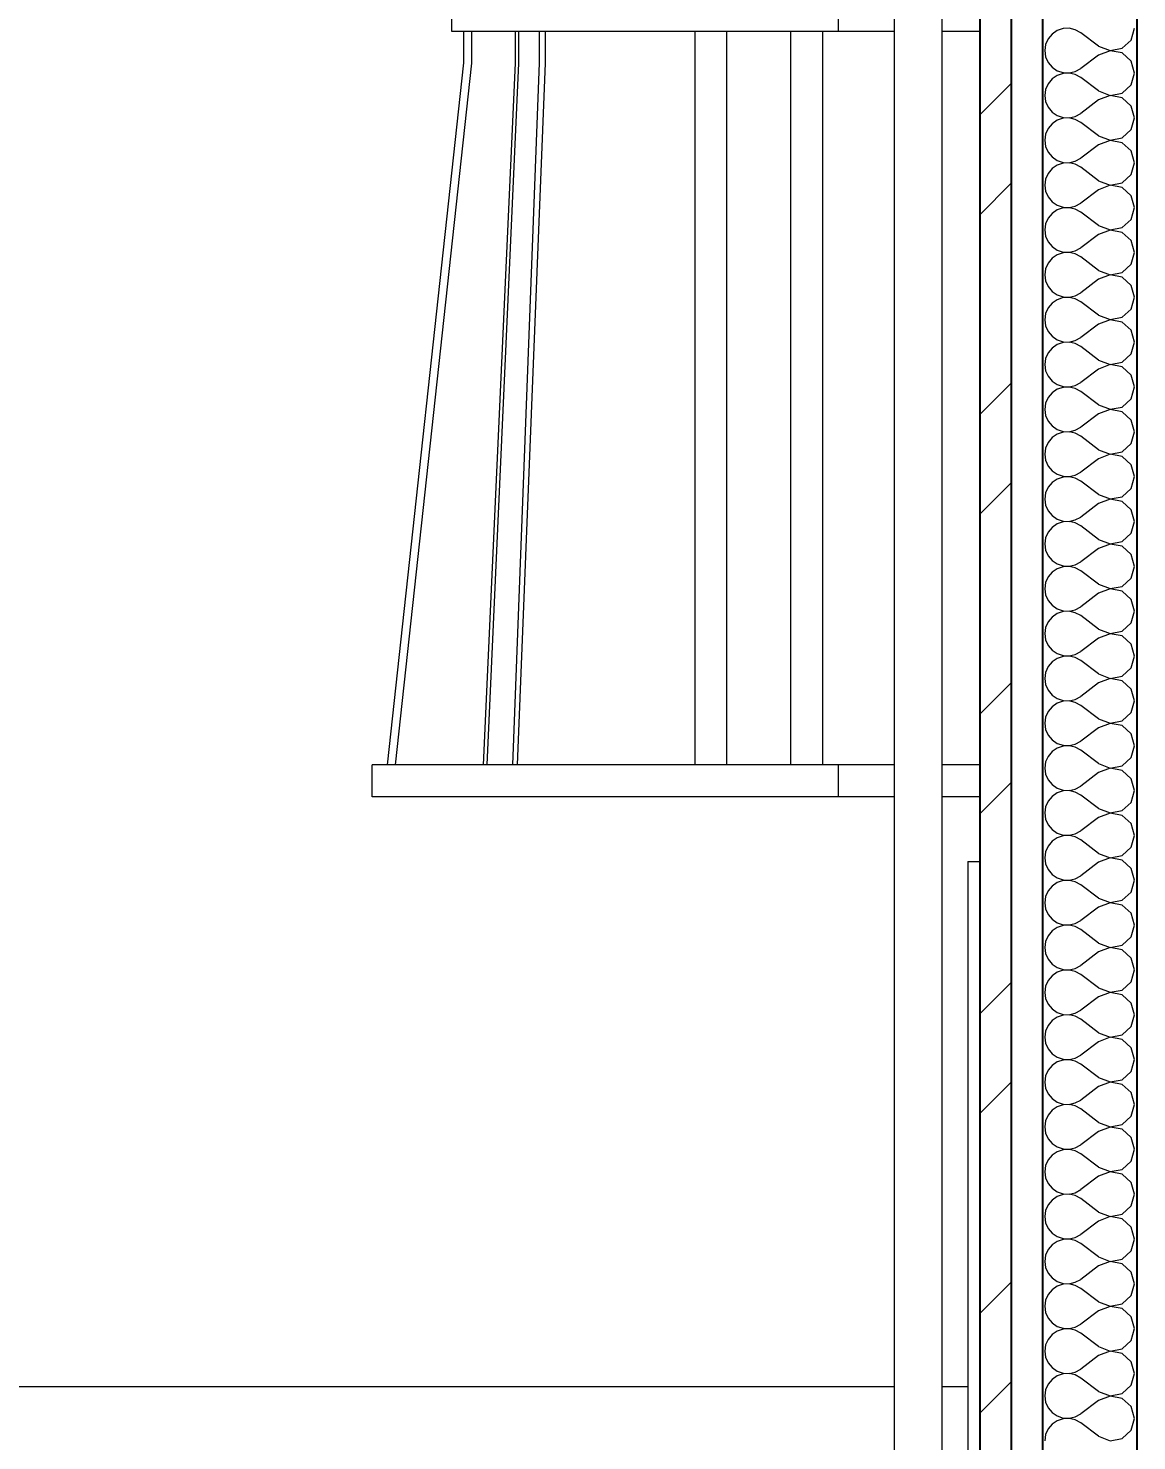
# Model space of a CAD drawing. Header units: millimetres. Extents: x 18162 to 7085488, y 72188 to 247925.
# Drawn here: x 4255248 to 4257013, y 150967 to 153217 of the extents above; entities that cross this region are included whole.
import ezdxf

# ---------------------------------------------------------------- set-up
doc = ezdxf.new("R2010")
doc.units = ezdxf.units.MM
doc.header["$MEASUREMENT"] = 0
for name, color, linetype in [('Archicad Doors', 7, 'Continuous'), ('Interior - Equipment', 7, 'Continuous'), ('Structural - Bearing', 7, 'Continuous')]:
    doc.layers.add(name, color=color, linetype=linetype)
doc.styles.add('GENERATED_STYLE_3', font='', dxfattribs={"width": 0.8})
doc.styles.get('GENERATED_STYLE_3').set_extended_font_data('ISOCPEUR MON')
doc.dimstyles.new('GENERATED_STYLE__12', dxfattribs={"dimtxt": 330.000007, "dimasz": 171, "dimexe": 0.18, "dimexo": 150, "dimgap": 0, "dimtad": 1, "dimdec": 0, "dimzin": 0, "dimdsep": 46, "dimtxsty": 'GENERATED_STYLE_3', "dimblk": 'ARROWHEAD_2', "dimblk1": 'ARROWHEAD_2', "dimblk2": 'ARROWHEAD_2', "dimcen": 0.09, "dimclrd": 13, "dimclre": 13, "dimclrt": 13, "dimadec": 0, "dimazin": 0, "dimtfac": 1, "dimtdec": 4, "dimtmove": 0, "dimatfit": 3, "dimfxl": 1, "dimtolj": 1, "dimtzin": 0, "dimarcsym": 0})

# ---------------------------------------------------------------- blocks, each defined once
blk = doc.blocks.new('*X1440', base_point=(4294986.6, 104752.7))
at = {"layer": 'Structural - Bearing', "color": 7, "linetype": 'Continuous', "lineweight": 9}
for p, q in [((4256895.7, 153216.4), (4256886.4, 153213.2)), ((4256905.6, 153216.8), (4256895.7, 153216.4)), ((4256915.2, 153214.6), (4256905.6, 153216.8)), ((4257004.2, 153198.2), (4257009.5, 153217)), ((4256872, 153200.1), (4256868, 153191)), ((4256878.3, 153207.6), (4256872, 153200.1)), ((4256886.4, 153213.2), (4256878.3, 153207.6)), ((4256923.8, 153209.8), (4256915.2, 153214.6)), ((4256952.4, 153188.4), (4256923.8, 153209.8)), ((4256989.8, 153185), (4257004.2, 153198.2)), ((4256868, 153191), (4256866.7, 153181.3)), ((4256866.7, 153181.3), (4256868, 153171.5)), ((4256868, 153171.5), (4256872, 153162.5)), ((4256952.4, 153174.1), (4256923.8, 153152.7)), ((4256952.4, 153188.4), (4256970.6, 153181.4)), ((4256970.6, 153181.1), (4256952.4, 153174.1)), ((4256970.6, 153181.4), (4256989.8, 153185)), ((4256989.8, 153177.5), (4256970.6, 153181.1)), ((4257004.2, 153164.3), (4256989.8, 153177.5)), ((4256872, 153162.5), (4256878.3, 153154.9)), ((4256878.3, 153154.9), (4256886.4, 153149.3)), ((4256886.4, 153149.3), (4256895.7, 153146.2)), ((4256905.6, 153145.7), (4256915.2, 153147.9)), ((4256915.2, 153147.9), (4256923.8, 153152.7)), ((4257009.5, 153145.6), (4257004.2, 153164.3)), ((4256872, 153128.6), (4256868, 153119.6)), ((4256878.3, 153136.2), (4256872, 153128.6)), ((4256886.4, 153141.8), (4256878.3, 153136.2)), ((4256895.7, 153144.9), (4256886.4, 153141.8)), ((4256895.7, 153146.2), (4256905.6, 153145.7)), ((4256905.6, 153145.4), (4256895.7, 153144.9)), ((4256915.2, 153143.2), (4256905.6, 153145.4)), ((4256923.8, 153138.4), (4256915.2, 153143.2)), ((4256952.4, 153117), (4256923.8, 153138.4)), ((4256989.8, 153113.6), (4257004.2, 153126.8)), ((4257004.2, 153126.8), (4257009.5, 153145.6)), ((4256868, 153119.6), (4256866.7, 153109.8)), ((4256866.7, 153109.8), (4256868, 153100.1)), ((4256952.4, 153102.7), (4256923.8, 153081.3)), ((4256952.4, 153117), (4256970.6, 153110)), ((4256970.6, 153109.7), (4256952.4, 153102.7)), ((4256970.6, 153110), (4256989.8, 153113.6)), ((4256989.8, 153106.1), (4256970.6, 153109.7)), ((4257004.2, 153092.9), (4256989.8, 153106.1)), ((4256868, 153100.1), (4256872, 153091.1)), ((4256872, 153091.1), (4256878.3, 153083.5)), ((4256878.3, 153083.5), (4256886.4, 153077.9)), ((4256915.2, 153076.5), (4256923.8, 153081.3)), ((4257009.5, 153074.1), (4257004.2, 153092.9)), ((4256878.3, 153064.8), (4256872, 153057.2)), ((4256886.4, 153070.4), (4256878.3, 153064.8)), ((4256886.4, 153077.9), (4256895.7, 153074.8)), ((4256895.7, 153073.5), (4256886.4, 153070.4)), ((4256895.7, 153074.8), (4256905.6, 153074.3)), ((4256905.6, 153074), (4256895.7, 153073.5)), ((4256905.6, 153074.3), (4256915.2, 153076.5)), ((4256915.2, 153071.8), (4256905.6, 153074)), ((4256923.8, 153067), (4256915.2, 153071.8)), ((4256952.4, 153045.6), (4256923.8, 153067)), ((4257004.2, 153055.4), (4257009.5, 153074.1)), ((4256868, 153048.2), (4256866.7, 153038.4)), ((4256866.7, 153038.4), (4256868, 153028.7)), ((4256872, 153057.2), (4256868, 153048.2)), ((4256952.4, 153045.6), (4256970.6, 153038.6)), ((4256970.6, 153038.3), (4256952.4, 153031.3)), ((4256970.6, 153038.6), (4256989.8, 153042.2)), ((4256989.8, 153034.6), (4256970.6, 153038.3)), ((4256989.8, 153042.2), (4257004.2, 153055.4)), ((4256868, 153028.7), (4256872, 153019.6)), ((4256872, 153019.6), (4256878.3, 153012.1)), ((4256952.4, 153031.3), (4256923.8, 153009.8)), ((4257004.2, 153021.5), (4256989.8, 153034.6)), ((4257009.5, 153002.7), (4257004.2, 153021.5)), ((4256878.3, 152993.4), (4256872, 152985.8)), ((4256878.3, 153012.1), (4256886.4, 153006.5)), ((4256886.4, 152998.9), (4256878.3, 152993.4)), ((4256886.4, 153006.5), (4256895.7, 153003.3)), ((4256895.7, 153002.1), (4256886.4, 152998.9)), ((4256895.7, 153003.3), (4256905.6, 153002.8)), ((4256905.6, 153002.6), (4256895.7, 153002.1)), ((4256905.6, 153002.8), (4256915.2, 153005.1)), ((4256915.2, 153000.3), (4256905.6, 153002.6)), ((4256915.2, 153005.1), (4256923.8, 153009.8)), ((4256923.8, 152995.6), (4256915.2, 153000.3)), ((4256952.4, 152974.1), (4256923.8, 152995.6)), ((4257004.2, 152983.9), (4257009.5, 153002.7)), ((4256868, 152976.8), (4256866.7, 152967)), ((4256872, 152985.8), (4256868, 152976.8)), ((4256952.4, 152974.1), (4256970.6, 152967.1)), ((4256970.6, 152967.1), (4256989.8, 152970.8)), ((4256989.8, 152970.8), (4257004.2, 152983.9)), ((4256866.7, 152967), (4256868, 152957.2)), ((4256868, 152957.2), (4256872, 152948.2)), ((4256872, 152948.2), (4256878.3, 152940.6)), ((4256952.4, 152959.8), (4256923.8, 152938.4)), ((4256970.6, 152966.8), (4256952.4, 152959.8)), ((4256989.8, 152963.2), (4256970.6, 152966.8)), ((4257004.2, 152950.1), (4256989.8, 152963.2)), ((4257009.5, 152931.3), (4257004.2, 152950.1)), ((4256878.3, 152940.6), (4256886.4, 152935)), ((4256886.4, 152927.5), (4256878.3, 152921.9)), ((4256886.4, 152935), (4256895.7, 152931.9)), ((4256895.7, 152930.7), (4256886.4, 152927.5)), ((4256895.7, 152931.9), (4256905.6, 152931.4)), ((4256905.6, 152931.1), (4256895.7, 152930.7)), ((4256905.6, 152931.4), (4256915.2, 152933.7)), ((4256915.2, 152928.9), (4256905.6, 152931.1)), ((4256915.2, 152933.7), (4256923.8, 152938.4)), ((4256923.8, 152924.1), (4256915.2, 152928.9)), ((4256952.4, 152902.7), (4256923.8, 152924.1)), ((4257004.2, 152912.5), (4257009.5, 152931.3)), ((4256868, 152905.3), (4256866.7, 152895.6)), ((4256872, 152914.3), (4256868, 152905.3)), ((4256878.3, 152921.9), (4256872, 152914.3)), ((4256952.4, 152902.7), (4256970.6, 152895.7)), ((4256989.8, 152899.3), (4257004.2, 152912.5)), ((4256866.7, 152895.6), (4256868, 152885.8)), ((4256868, 152885.8), (4256872, 152876.8)), ((4256952.4, 152888.4), (4256923.8, 152867)), ((4256970.6, 152895.4), (4256952.4, 152888.4)), ((4256970.6, 152895.7), (4256989.8, 152899.3)), ((4256989.8, 152891.8), (4256970.6, 152895.4)), ((4257004.2, 152878.6), (4256989.8, 152891.8)), ((4257009.5, 152859.8), (4257004.2, 152878.6)), ((4256872, 152876.8), (4256878.3, 152869.2)), ((4256878.3, 152869.2), (4256886.4, 152863.6)), ((4256886.4, 152856.1), (4256878.3, 152850.5)), ((4256886.4, 152863.6), (4256895.7, 152860.5)), ((4256895.7, 152859.2), (4256886.4, 152856.1)), ((4256895.7, 152860.5), (4256905.6, 152860)), ((4256905.6, 152859.7), (4256895.7, 152859.2)), ((4256905.6, 152860), (4256915.2, 152862.2)), ((4256915.2, 152857.5), (4256905.6, 152859.7)), ((4256915.2, 152862.2), (4256923.8, 152867)), ((4256923.8, 152852.7), (4256915.2, 152857.5)), ((4257004.2, 152841.1), (4257009.5, 152859.8)), ((4256868, 152833.9), (4256866.7, 152824.1)), ((4256872, 152842.9), (4256868, 152833.9)), ((4256878.3, 152850.5), (4256872, 152842.9)), ((4256952.4, 152831.3), (4256923.8, 152852.7)), ((4256989.8, 152827.9), (4257004.2, 152841.1)), ((4256866.7, 152824.1), (4256868, 152814.4)), ((4256868, 152814.4), (4256872, 152805.4)), ((4256952.4, 152817), (4256923.8, 152795.6)), ((4256952.4, 152831.3), (4256970.6, 152824.3)), ((4256970.6, 152824), (4256952.4, 152817)), ((4256970.6, 152824.3), (4256989.8, 152827.9)), ((4256989.8, 152820.4), (4256970.6, 152824)), ((4257004.2, 152807.2), (4256989.8, 152820.4)), ((4256872, 152805.4), (4256878.3, 152797.8)), ((4256878.3, 152797.8), (4256886.4, 152792.2)), ((4256886.4, 152792.2), (4256895.7, 152789)), ((4256895.7, 152787.8), (4256886.4, 152784.6)), ((4256895.7, 152789), (4256905.6, 152788.6)), ((4256905.6, 152788.3), (4256895.7, 152787.8)), ((4256905.6, 152788.6), (4256915.2, 152790.8)), ((4256915.2, 152786), (4256905.6, 152788.3)), ((4256915.2, 152790.8), (4256923.8, 152795.6)), ((4257009.5, 152788.4), (4257004.2, 152807.2)), ((4257004.2, 152769.6), (4257009.5, 152788.4)), ((4256872, 152771.5), (4256868, 152762.5)), ((4256878.3, 152779.1), (4256872, 152771.5)), ((4256886.4, 152784.6), (4256878.3, 152779.1)), ((4256923.8, 152781.3), (4256915.2, 152786)), ((4256952.4, 152759.8), (4256923.8, 152781.3)), ((4256989.8, 152756.5), (4257004.2, 152769.6)), ((4256868, 152762.5), (4256866.7, 152752.7)), ((4256866.7, 152752.7), (4256868, 152742.9)), ((4256868, 152742.9), (4256872, 152733.9)), ((4256952.4, 152745.6), (4256923.8, 152724.1)), ((4256952.4, 152759.8), (4256970.6, 152752.8)), ((4256970.6, 152752.6), (4256952.4, 152745.6)), ((4256970.6, 152752.8), (4256989.8, 152756.5)), ((4256989.8, 152748.9), (4256970.6, 152752.6)), ((4257004.2, 152735.8), (4256989.8, 152748.9)), ((4256872, 152733.9), (4256878.3, 152726.3)), ((4256878.3, 152726.3), (4256886.4, 152720.8)), ((4256886.4, 152720.8), (4256895.7, 152717.6)), ((4256915.2, 152719.4), (4256923.8, 152724.1)), ((4257009.5, 152717), (4257004.2, 152735.8)), ((4256872, 152700.1), (4256868, 152691)), ((4256878.3, 152707.6), (4256872, 152700.1)), ((4256886.4, 152713.2), (4256878.3, 152707.6)), ((4256895.7, 152716.4), (4256886.4, 152713.2)), ((4256895.7, 152717.6), (4256905.6, 152717.1)), ((4256905.6, 152716.8), (4256895.7, 152716.4)), ((4256905.6, 152717.1), (4256915.2, 152719.4)), ((4256915.2, 152714.6), (4256905.6, 152716.8)), ((4256923.8, 152709.8), (4256915.2, 152714.6)), ((4256952.4, 152688.4), (4256923.8, 152709.8)), ((4256989.8, 152685), (4257004.2, 152698.2)), ((4257004.2, 152698.2), (4257009.5, 152717)), ((4256868, 152691), (4256866.7, 152681.3)), ((4256866.7, 152681.3), (4256868, 152671.5)), ((4256952.4, 152688.4), (4256970.6, 152681.4)), ((4256970.6, 152681.1), (4256952.4, 152674.1)), ((4256970.6, 152681.4), (4256989.8, 152685)), ((4256989.8, 152677.5), (4256970.6, 152681.1)), ((4257004.2, 152664.3), (4256989.8, 152677.5)), ((4256868, 152671.5), (4256872, 152662.5)), ((4256872, 152662.5), (4256878.3, 152654.9)), ((4256878.3, 152654.9), (4256886.4, 152649.3)), ((4256952.4, 152674.1), (4256923.8, 152652.7)), ((4257009.5, 152645.6), (4257004.2, 152664.3)), ((4256878.3, 152636.2), (4256872, 152628.6)), ((4256886.4, 152641.8), (4256878.3, 152636.2)), ((4256886.4, 152649.3), (4256895.7, 152646.2)), ((4256895.7, 152644.9), (4256886.4, 152641.8)), ((4256895.7, 152646.2), (4256905.6, 152645.7)), ((4256905.6, 152645.4), (4256895.7, 152644.9)), ((4256905.6, 152645.7), (4256915.2, 152647.9)), ((4256915.2, 152643.2), (4256905.6, 152645.4)), ((4256915.2, 152647.9), (4256923.8, 152652.7)), ((4256923.8, 152638.4), (4256915.2, 152643.2)), ((4256952.4, 152617), (4256923.8, 152638.4)), ((4257004.2, 152626.8), (4257009.5, 152645.6)), ((4256868, 152619.6), (4256866.7, 152609.8)), ((4256866.7, 152609.8), (4256868, 152600.1)), ((4256872, 152628.6), (4256868, 152619.6)), ((4256952.4, 152617), (4256970.6, 152610)), ((4256970.6, 152609.7), (4256952.4, 152602.7)), ((4256970.6, 152610), (4256989.8, 152613.6)), ((4256989.8, 152606.1), (4256970.6, 152609.7)), ((4256989.8, 152613.6), (4257004.2, 152626.8)), ((4256868, 152600.1), (4256872, 152591.1)), ((4256872, 152591.1), (4256878.3, 152583.5)), ((4256952.4, 152602.7), (4256923.8, 152581.3)), ((4257004.2, 152592.9), (4256989.8, 152606.1)), ((4257009.5, 152574.1), (4257004.2, 152592.9)), ((4256878.3, 152564.8), (4256872, 152557.2)), ((4256878.3, 152583.5), (4256886.4, 152577.9)), ((4256886.4, 152570.4), (4256878.3, 152564.8)), ((4256886.4, 152577.9), (4256895.7, 152574.8)), ((4256895.7, 152573.5), (4256886.4, 152570.4)), ((4256895.7, 152574.8), (4256905.6, 152574.3)), ((4256905.6, 152574), (4256895.7, 152573.5)), ((4256905.6, 152574.3), (4256915.2, 152576.5)), ((4256915.2, 152571.8), (4256905.6, 152574)), ((4256915.2, 152576.5), (4256923.8, 152581.3)), ((4256923.8, 152567), (4256915.2, 152571.8)), ((4256952.4, 152545.6), (4256923.8, 152567)), ((4257004.2, 152555.4), (4257009.5, 152574.1)), ((4256868, 152548.2), (4256866.7, 152538.4)), ((4256872, 152557.2), (4256868, 152548.2)), ((4256952.4, 152545.6), (4256970.6, 152538.6)), ((4256970.6, 152538.6), (4256989.8, 152542.2)), ((4256989.8, 152542.2), (4257004.2, 152555.4)), ((4256866.7, 152538.4), (4256868, 152528.7)), ((4256868, 152528.7), (4256872, 152519.6)), ((4256872, 152519.6), (4256878.3, 152512.1)), ((4256952.4, 152531.3), (4256923.8, 152509.8)), ((4256970.6, 152538.3), (4256952.4, 152531.3)), ((4256989.8, 152534.6), (4256970.6, 152538.3)), ((4257004.2, 152521.5), (4256989.8, 152534.6)), ((4257009.5, 152502.7), (4257004.2, 152521.5)), ((4256878.3, 152512.1), (4256886.4, 152506.5)), ((4256886.4, 152498.9), (4256878.3, 152493.4)), ((4256886.4, 152506.5), (4256895.7, 152503.3)), ((4256895.7, 152502.1), (4256886.4, 152498.9)), ((4256895.7, 152503.3), (4256905.6, 152502.8)), ((4256905.6, 152502.6), (4256895.7, 152502.1)), ((4256905.6, 152502.8), (4256915.2, 152505.1)), ((4256915.2, 152500.3), (4256905.6, 152502.6)), ((4256915.2, 152505.1), (4256923.8, 152509.8)), ((4256923.8, 152495.6), (4256915.2, 152500.3)), ((4256952.4, 152474.1), (4256923.8, 152495.6)), ((4257004.2, 152483.9), (4257009.5, 152502.7)), ((4256868, 152476.8), (4256866.7, 152467)), ((4256872, 152485.8), (4256868, 152476.8)), ((4256878.3, 152493.4), (4256872, 152485.8)), ((4256952.4, 152474.1), (4256970.6, 152467.1)), ((4256989.8, 152470.8), (4257004.2, 152483.9)), ((4256866.7, 152467), (4256868, 152457.2)), ((4256868, 152457.2), (4256872, 152448.2)), ((4256952.4, 152459.8), (4256923.8, 152438.4)), ((4256970.6, 152466.8), (4256952.4, 152459.8)), ((4256970.6, 152467.1), (4256989.8, 152470.8)), ((4256989.8, 152463.2), (4256970.6, 152466.8)), ((4257004.2, 152450.1), (4256989.8, 152463.2)), ((4256872, 152448.2), (4256878.3, 152440.6)), ((4256878.3, 152440.6), (4256886.4, 152435)), ((4256886.4, 152435), (4256895.7, 152431.9)), ((4256895.7, 152430.7), (4256886.4, 152427.5)), ((4256895.7, 152431.9), (4256905.6, 152431.4)), ((4256905.6, 152431.1), (4256895.7, 152430.7)), ((4256905.6, 152431.4), (4256915.2, 152433.7)), ((4256915.2, 152428.9), (4256905.6, 152431.1)), ((4256915.2, 152433.7), (4256923.8, 152438.4)), ((4256923.8, 152424.1), (4256915.2, 152428.9)), ((4257009.5, 152431.3), (4257004.2, 152450.1)), ((4257004.2, 152412.5), (4257009.5, 152431.3)), ((4256868, 152405.3), (4256866.7, 152395.6)), ((4256872, 152414.3), (4256868, 152405.3)), ((4256878.3, 152421.9), (4256872, 152414.3)), ((4256886.4, 152427.5), (4256878.3, 152421.9)), ((4256952.4, 152402.7), (4256923.8, 152424.1)), ((4256989.8, 152399.3), (4257004.2, 152412.5)), ((4256866.7, 152395.6), (4256868, 152385.8)), ((4256868, 152385.8), (4256872, 152376.8)), ((4256952.4, 152388.4), (4256923.8, 152367)), ((4256952.4, 152402.7), (4256970.6, 152395.7)), ((4256970.6, 152395.4), (4256952.4, 152388.4)), ((4256970.6, 152395.7), (4256989.8, 152399.3)), ((4256989.8, 152391.8), (4256970.6, 152395.4)), ((4257004.2, 152378.6), (4256989.8, 152391.8)), ((4256872, 152376.8), (4256878.3, 152369.2)), ((4256878.3, 152369.2), (4256886.4, 152363.6)), ((4256886.4, 152363.6), (4256895.7, 152360.5)), ((4256895.7, 152360.5), (4256905.6, 152360)), ((4256905.6, 152360), (4256915.2, 152362.2)), ((4256915.2, 152362.2), (4256923.8, 152367)), ((4257009.5, 152359.8), (4257004.2, 152378.6)), ((4256872, 152342.9), (4256868, 152333.9)), ((4256878.3, 152350.5), (4256872, 152342.9)), ((4256886.4, 152356.1), (4256878.3, 152350.5)), ((4256895.7, 152359.2), (4256886.4, 152356.1)), ((4256905.6, 152359.7), (4256895.7, 152359.2)), ((4256915.2, 152357.5), (4256905.6, 152359.7)), ((4256923.8, 152352.7), (4256915.2, 152357.5)), ((4256952.4, 152331.3), (4256923.8, 152352.7)), ((4256989.8, 152327.9), (4257004.2, 152341.1)), ((4257004.2, 152341.1), (4257009.5, 152359.8)), ((4256868, 152333.9), (4256866.7, 152324.1)), ((4256866.7, 152324.1), (4256868, 152314.4)), ((4256952.4, 152317), (4256923.8, 152295.6)), ((4256952.4, 152331.3), (4256970.6, 152324.3)), ((4256970.6, 152324), (4256952.4, 152317)), ((4256970.6, 152324.3), (4256989.8, 152327.9)), ((4256989.8, 152320.4), (4256970.6, 152324)), ((4257004.2, 152307.2), (4256989.8, 152320.4)), ((4256868, 152314.4), (4256872, 152305.4)), ((4256872, 152305.4), (4256878.3, 152297.8)), ((4256878.3, 152297.8), (4256886.4, 152292.2)), ((4256915.2, 152290.8), (4256923.8, 152295.6)), ((4257009.5, 152288.4), (4257004.2, 152307.2)), ((4256872, 152271.5), (4256868, 152262.5)), ((4256878.3, 152279.1), (4256872, 152271.5)), ((4256886.4, 152284.6), (4256878.3, 152279.1)), ((4256886.4, 152292.2), (4256895.7, 152289)), ((4256895.7, 152287.8), (4256886.4, 152284.6)), ((4256895.7, 152289), (4256905.6, 152288.6)), ((4256905.6, 152288.3), (4256895.7, 152287.8)), ((4256905.6, 152288.6), (4256915.2, 152290.8)), ((4256915.2, 152286), (4256905.6, 152288.3)), ((4256923.8, 152281.3), (4256915.2, 152286)), ((4256952.4, 152259.8), (4256923.8, 152281.3)), ((4257004.2, 152269.6), (4257009.5, 152288.4)), ((4256868, 152262.5), (4256866.7, 152252.7)), ((4256866.7, 152252.7), (4256868, 152242.9)), ((4256952.4, 152259.8), (4256970.6, 152252.8)), ((4256970.6, 152252.6), (4256952.4, 152245.6)), ((4256970.6, 152252.8), (4256989.8, 152256.5)), ((4256989.8, 152248.9), (4256970.6, 152252.6)), ((4256989.8, 152256.5), (4257004.2, 152269.6)), ((4257004.2, 152235.8), (4256989.8, 152248.9)), ((4256868, 152242.9), (4256872, 152233.9)), ((4256872, 152233.9), (4256878.3, 152226.3)), ((4256878.3, 152226.3), (4256886.4, 152220.8)), ((4256952.4, 152245.6), (4256923.8, 152224.1)), ((4257009.5, 152217), (4257004.2, 152235.8)), ((4256878.3, 152207.6), (4256872, 152200.1)), ((4256886.4, 152213.2), (4256878.3, 152207.6)), ((4256886.4, 152220.8), (4256895.7, 152217.6)), ((4256895.7, 152216.4), (4256886.4, 152213.2)), ((4256895.7, 152217.6), (4256905.6, 152217.1)), ((4256905.6, 152216.8), (4256895.7, 152216.4)), ((4256905.6, 152217.1), (4256915.2, 152219.4)), ((4256915.2, 152214.6), (4256905.6, 152216.8)), ((4256915.2, 152219.4), (4256923.8, 152224.1)), ((4256923.8, 152209.8), (4256915.2, 152214.6)), ((4256952.4, 152188.4), (4256923.8, 152209.8)), ((4257004.2, 152198.2), (4257009.5, 152217)), ((4256868, 152191), (4256866.7, 152181.3)), ((4256866.7, 152181.3), (4256868, 152171.5)), ((4256872, 152200.1), (4256868, 152191)), ((4256952.4, 152188.4), (4256970.6, 152181.4)), ((4256970.6, 152181.1), (4256952.4, 152174.1)), ((4256970.6, 152181.4), (4256989.8, 152185)), ((4256989.8, 152177.5), (4256970.6, 152181.1)), ((4256989.8, 152185), (4257004.2, 152198.2)), ((4256868, 152171.5), (4256872, 152162.5)), ((4256872, 152162.5), (4256878.3, 152154.9)), ((4256952.4, 152174.1), (4256923.8, 152152.7)), ((4257004.2, 152164.3), (4256989.8, 152177.5)), ((4257009.5, 152145.6), (4257004.2, 152164.3)), ((4256878.3, 152136.2), (4256872, 152128.6)), ((4256878.3, 152154.9), (4256886.4, 152149.3)), ((4256886.4, 152141.8), (4256878.3, 152136.2)), ((4256886.4, 152149.3), (4256895.7, 152146.2)), ((4256895.7, 152144.9), (4256886.4, 152141.8)), ((4256895.7, 152146.2), (4256905.6, 152145.7)), ((4256905.6, 152145.4), (4256895.7, 152144.9)), ((4256905.6, 152145.7), (4256915.2, 152147.9)), ((4256915.2, 152143.2), (4256905.6, 152145.4)), ((4256915.2, 152147.9), (4256923.8, 152152.7)), ((4256923.8, 152138.4), (4256915.2, 152143.2)), ((4256952.4, 152117), (4256923.8, 152138.4)), ((4257004.2, 152126.8), (4257009.5, 152145.6)), ((4256868, 152119.6), (4256866.7, 152109.8)), ((4256872, 152128.6), (4256868, 152119.6)), ((4256952.4, 152117), (4256970.6, 152110)), ((4256970.6, 152110), (4256989.8, 152113.6)), ((4256989.8, 152113.6), (4257004.2, 152126.8)), ((4256866.7, 152109.8), (4256868, 152100.1)), ((4256868, 152100.1), (4256872, 152091.1)), ((4256872, 152091.1), (4256878.3, 152083.5)), ((4256952.4, 152102.7), (4256923.8, 152081.3)), ((4256970.6, 152109.7), (4256952.4, 152102.7)), ((4256989.8, 152106.1), (4256970.6, 152109.7)), ((4257004.2, 152092.9), (4256989.8, 152106.1)), ((4257009.5, 152074.1), (4257004.2, 152092.9)), ((4256878.3, 152083.5), (4256886.4, 152077.9)), ((4256886.4, 152070.4), (4256878.3, 152064.8)), ((4256886.4, 152077.9), (4256895.7, 152074.8)), ((4256895.7, 152073.5), (4256886.4, 152070.4)), ((4256895.7, 152074.8), (4256905.6, 152074.3)), ((4256905.6, 152074), (4256895.7, 152073.5)), ((4256905.6, 152074.3), (4256915.2, 152076.5)), ((4256915.2, 152071.8), (4256905.6, 152074)), ((4256915.2, 152076.5), (4256923.8, 152081.3)), ((4256923.8, 152067), (4256915.2, 152071.8)), ((4257004.2, 152055.4), (4257009.5, 152074.1)), ((4256868, 152048.2), (4256866.7, 152038.4)), ((4256872, 152057.2), (4256868, 152048.2)), ((4256878.3, 152064.8), (4256872, 152057.2)), ((4256952.4, 152045.6), (4256923.8, 152067)), ((4256952.4, 152045.6), (4256970.6, 152038.6)), ((4256989.8, 152042.2), (4257004.2, 152055.4)), ((4256866.7, 152038.4), (4256868, 152028.7)), ((4256868, 152028.7), (4256872, 152019.6)), ((4256952.4, 152031.3), (4256923.8, 152009.8)), ((4256970.6, 152038.3), (4256952.4, 152031.3)), ((4256970.6, 152038.6), (4256989.8, 152042.2)), ((4256989.8, 152034.6), (4256970.6, 152038.3)), ((4257004.2, 152021.5), (4256989.8, 152034.6)), ((4256872, 152019.6), (4256878.3, 152012.1)), ((4256878.3, 152012.1), (4256886.4, 152006.5)), ((4256886.4, 152006.5), (4256895.7, 152003.3)), ((4256895.7, 152002.1), (4256886.4, 151998.9)), ((4256895.7, 152003.3), (4256905.6, 152002.8)), ((4256905.6, 152002.6), (4256895.7, 152002.1)), ((4256905.6, 152002.8), (4256915.2, 152005.1)), ((4256915.2, 152000.3), (4256905.6, 152002.6)), ((4256915.2, 152005.1), (4256923.8, 152009.8)), ((4256923.8, 151995.6), (4256915.2, 152000.3)), ((4257009.5, 152002.7), (4257004.2, 152021.5)), ((4257004.2, 151983.9), (4257009.5, 152002.7)), ((4256872, 151985.8), (4256868, 151976.8)), ((4256878.3, 151993.4), (4256872, 151985.8)), ((4256886.4, 151998.9), (4256878.3, 151993.4)), ((4256952.4, 151974.1), (4256923.8, 151995.6)), ((4256989.8, 151970.8), (4257004.2, 151983.9)), ((4256868, 151976.8), (4256866.7, 151967)), ((4256866.7, 151967), (4256868, 151957.2)), ((4256868, 151957.2), (4256872, 151948.2)), ((4256952.4, 151959.8), (4256923.8, 151938.4)), ((4256952.4, 151974.1), (4256970.6, 151967.1)), ((4256970.6, 151966.8), (4256952.4, 151959.8)), ((4256970.6, 151967.1), (4256989.8, 151970.8)), ((4256989.8, 151963.2), (4256970.6, 151966.8)), ((4257004.2, 151950.1), (4256989.8, 151963.2)), ((4256872, 151948.2), (4256878.3, 151940.6)), ((4256878.3, 151940.6), (4256886.4, 151935)), ((4256886.4, 151935), (4256895.7, 151931.9)), ((4256905.6, 151931.4), (4256915.2, 151933.7)), ((4256915.2, 151933.7), (4256923.8, 151938.4)), ((4257009.5, 151931.3), (4257004.2, 151950.1)), ((4256872, 151914.3), (4256868, 151905.3)), ((4256878.3, 151921.9), (4256872, 151914.3)), ((4256886.4, 151927.5), (4256878.3, 151921.9)), ((4256895.7, 151930.7), (4256886.4, 151927.5)), ((4256895.7, 151931.9), (4256905.6, 151931.4)), ((4256905.6, 151931.1), (4256895.7, 151930.7)), ((4256915.2, 151928.9), (4256905.6, 151931.1)), ((4256923.8, 151924.1), (4256915.2, 151928.9)), ((4256952.4, 151902.7), (4256923.8, 151924.1)), ((4256989.8, 151899.3), (4257004.2, 151912.5)), ((4257004.2, 151912.5), (4257009.5, 151931.3)), ((4256868, 151905.3), (4256866.7, 151895.6)), ((4256866.7, 151895.6), (4256868, 151885.8)), ((4256952.4, 151888.4), (4256923.8, 151867)), ((4256952.4, 151902.7), (4256970.6, 151895.7)), ((4256970.6, 151895.4), (4256952.4, 151888.4)), ((4256970.6, 151895.7), (4256989.8, 151899.3)), ((4256989.8, 151891.8), (4256970.6, 151895.4)), ((4257004.2, 151878.6), (4256989.8, 151891.8)), ((4256868, 151885.8), (4256872, 151876.8)), ((4256872, 151876.8), (4256878.3, 151869.2)), ((4256878.3, 151869.2), (4256886.4, 151863.6)), ((4256915.2, 151862.2), (4256923.8, 151867)), ((4257009.5, 151859.8), (4257004.2, 151878.6)), ((4256872, 151842.9), (4256868, 151833.9)), ((4256878.3, 151850.5), (4256872, 151842.9)), ((4256886.4, 151856.1), (4256878.3, 151850.5)), ((4256886.4, 151863.6), (4256895.7, 151860.5)), ((4256895.7, 151859.2), (4256886.4, 151856.1)), ((4256895.7, 151860.5), (4256905.6, 151860)), ((4256905.6, 151859.7), (4256895.7, 151859.2)), ((4256905.6, 151860), (4256915.2, 151862.2)), ((4256915.2, 151857.5), (4256905.6, 151859.7)), ((4256923.8, 151852.7), (4256915.2, 151857.5)), ((4256952.4, 151831.3), (4256923.8, 151852.7)), ((4257004.2, 151841.1), (4257009.5, 151859.8)), ((4256868, 151833.9), (4256866.7, 151824.1)), ((4256866.7, 151824.1), (4256868, 151814.4)), ((4256952.4, 151831.3), (4256970.6, 151824.3)), ((4256970.6, 151824), (4256952.4, 151817)), ((4256970.6, 151824.3), (4256989.8, 151827.9)), ((4256989.8, 151820.4), (4256970.6, 151824)), ((4256989.8, 151827.9), (4257004.2, 151841.1)), ((4257004.2, 151807.2), (4256989.8, 151820.4)), ((4256868, 151814.4), (4256872, 151805.4)), ((4256872, 151805.4), (4256878.3, 151797.8)), ((4256878.3, 151797.8), (4256886.4, 151792.2)), ((4256952.4, 151817), (4256923.8, 151795.6)), ((4257009.5, 151788.4), (4257004.2, 151807.2)), ((4256878.3, 151779.1), (4256872, 151771.5)), ((4256886.4, 151784.6), (4256878.3, 151779.1)), ((4256886.4, 151792.2), (4256895.7, 151789)), ((4256895.7, 151787.8), (4256886.4, 151784.6)), ((4256895.7, 151789), (4256905.6, 151788.6)), ((4256905.6, 151788.3), (4256895.7, 151787.8)), ((4256905.6, 151788.6), (4256915.2, 151790.8)), ((4256915.2, 151786), (4256905.6, 151788.3)), ((4256915.2, 151790.8), (4256923.8, 151795.6)), ((4256923.8, 151781.3), (4256915.2, 151786)), ((4256952.4, 151759.8), (4256923.8, 151781.3)), ((4257004.2, 151769.6), (4257009.5, 151788.4)), ((4256868, 151762.5), (4256866.7, 151752.7)), ((4256872, 151771.5), (4256868, 151762.5)), ((4256952.4, 151759.8), (4256970.6, 151752.8)), ((4256970.6, 151752.8), (4256989.8, 151756.5)), ((4256989.8, 151756.5), (4257004.2, 151769.6)), ((4256866.7, 151752.7), (4256868, 151742.9)), ((4256868, 151742.9), (4256872, 151733.9)), ((4256872, 151733.9), (4256878.3, 151726.3)), ((4256952.4, 151745.6), (4256923.8, 151724.1)), ((4256970.6, 151752.6), (4256952.4, 151745.6)), ((4256989.8, 151748.9), (4256970.6, 151752.6)), ((4257004.2, 151735.8), (4256989.8, 151748.9)), ((4257009.5, 151717), (4257004.2, 151735.8)), ((4256878.3, 151726.3), (4256886.4, 151720.8)), ((4256886.4, 151713.2), (4256878.3, 151707.6)), ((4256886.4, 151720.8), (4256895.7, 151717.6)), ((4256895.7, 151716.4), (4256886.4, 151713.2)), ((4256895.7, 151717.6), (4256905.6, 151717.1)), ((4256905.6, 151716.8), (4256895.7, 151716.4)), ((4256905.6, 151717.1), (4256915.2, 151719.4)), ((4256915.2, 151714.6), (4256905.6, 151716.8)), ((4256915.2, 151719.4), (4256923.8, 151724.1)), ((4256923.8, 151709.8), (4256915.2, 151714.6)), ((4256952.4, 151688.4), (4256923.8, 151709.8)), ((4257004.2, 151698.2), (4257009.5, 151717)), ((4256868, 151691), (4256866.7, 151681.3)), ((4256872, 151700.1), (4256868, 151691)), ((4256878.3, 151707.6), (4256872, 151700.1)), ((4256952.4, 151688.4), (4256970.6, 151681.4)), ((4256989.8, 151685), (4257004.2, 151698.2)), ((4256866.7, 151681.3), (4256868, 151671.5)), ((4256868, 151671.5), (4256872, 151662.5)), ((4256952.4, 151674.1), (4256923.8, 151652.7)), ((4256970.6, 151681.1), (4256952.4, 151674.1)), ((4256970.6, 151681.4), (4256989.8, 151685)), ((4256989.8, 151677.5), (4256970.6, 151681.1)), ((4257004.2, 151664.3), (4256989.8, 151677.5)), ((4257009.5, 151645.6), (4257004.2, 151664.3)), ((4256872, 151662.5), (4256878.3, 151654.9)), ((4256878.3, 151654.9), (4256886.4, 151649.3)), ((4256886.4, 151641.8), (4256878.3, 151636.2)), ((4256886.4, 151649.3), (4256895.7, 151646.2)), ((4256895.7, 151644.9), (4256886.4, 151641.8)), ((4256895.7, 151646.2), (4256905.6, 151645.7)), ((4256905.6, 151645.4), (4256895.7, 151644.9)), ((4256905.6, 151645.7), (4256915.2, 151647.9)), ((4256915.2, 151643.2), (4256905.6, 151645.4)), ((4256915.2, 151647.9), (4256923.8, 151652.7)), ((4256923.8, 151638.4), (4256915.2, 151643.2)), ((4257004.2, 151626.8), (4257009.5, 151645.6)), ((4256868, 151619.6), (4256866.7, 151609.8)), ((4256872, 151628.6), (4256868, 151619.6)), ((4256878.3, 151636.2), (4256872, 151628.6)), ((4256952.4, 151617), (4256923.8, 151638.4)), ((4256989.8, 151613.6), (4257004.2, 151626.8)), ((4256866.7, 151609.8), (4256868, 151600.1)), ((4256868, 151600.1), (4256872, 151591.1)), ((4256952.4, 151602.7), (4256923.8, 151581.3)), ((4256952.4, 151617), (4256970.6, 151610)), ((4256970.6, 151609.7), (4256952.4, 151602.7)), ((4256970.6, 151610), (4256989.8, 151613.6)), ((4256989.8, 151606.1), (4256970.6, 151609.7)), ((4257004.2, 151592.9), (4256989.8, 151606.1)), ((4256872, 151591.1), (4256878.3, 151583.5)), ((4256878.3, 151583.5), (4256886.4, 151577.9)), ((4256886.4, 151577.9), (4256895.7, 151574.8)), ((4256895.7, 151573.5), (4256886.4, 151570.4)), ((4256895.7, 151574.8), (4256905.6, 151574.3)), ((4256905.6, 151574), (4256895.7, 151573.5)), ((4256905.6, 151574.3), (4256915.2, 151576.5)), ((4256915.2, 151571.8), (4256905.6, 151574)), ((4256915.2, 151576.5), (4256923.8, 151581.3)), ((4257009.5, 151574.1), (4257004.2, 151592.9)), ((4257004.2, 151555.4), (4257009.5, 151574.1)), ((4256872, 151557.2), (4256868, 151548.2)), ((4256878.3, 151564.8), (4256872, 151557.2)), ((4256886.4, 151570.4), (4256878.3, 151564.8)), ((4256923.8, 151567), (4256915.2, 151571.8)), ((4256952.4, 151545.6), (4256923.8, 151567)), ((4256989.8, 151542.2), (4257004.2, 151555.4)), ((4256868, 151548.2), (4256866.7, 151538.4)), ((4256866.7, 151538.4), (4256868, 151528.7)), ((4256868, 151528.7), (4256872, 151519.6)), ((4256952.4, 151531.3), (4256923.8, 151509.8)), ((4256952.4, 151545.6), (4256970.6, 151538.6)), ((4256970.6, 151538.3), (4256952.4, 151531.3)), ((4256970.6, 151538.6), (4256989.8, 151542.2)), ((4256989.8, 151534.6), (4256970.6, 151538.3)), ((4257004.2, 151521.5), (4256989.8, 151534.6)), ((4256872, 151519.6), (4256878.3, 151512.1)), ((4256878.3, 151512.1), (4256886.4, 151506.5)), ((4256886.4, 151506.5), (4256895.7, 151503.3)), ((4256915.2, 151505.1), (4256923.8, 151509.8)), ((4257009.5, 151502.7), (4257004.2, 151521.5)), ((4256872, 151485.8), (4256868, 151476.8)), ((4256878.3, 151493.4), (4256872, 151485.8)), ((4256886.4, 151498.9), (4256878.3, 151493.4)), ((4256895.7, 151502.1), (4256886.4, 151498.9)), ((4256895.7, 151503.3), (4256905.6, 151502.8)), ((4256905.6, 151502.6), (4256895.7, 151502.1)), ((4256905.6, 151502.8), (4256915.2, 151505.1)), ((4256915.2, 151500.3), (4256905.6, 151502.6)), ((4256923.8, 151495.6), (4256915.2, 151500.3)), ((4256952.4, 151474.1), (4256923.8, 151495.6)), ((4256989.8, 151470.8), (4257004.2, 151483.9)), ((4257004.2, 151483.9), (4257009.5, 151502.7)), ((4256868, 151476.8), (4256866.7, 151467)), ((4256866.7, 151467), (4256868, 151457.2)), ((4256952.4, 151474.1), (4256970.6, 151467.1)), ((4256970.6, 151466.8), (4256952.4, 151459.8)), ((4256970.6, 151467.1), (4256989.8, 151470.8)), ((4256989.8, 151463.2), (4256970.6, 151466.8)), ((4257004.2, 151450.1), (4256989.8, 151463.2)), ((4256868, 151457.2), (4256872, 151448.2)), ((4256872, 151448.2), (4256878.3, 151440.6)), ((4256878.3, 151440.6), (4256886.4, 151435)), ((4256915.2, 151433.7), (4256923.8, 151438.4)), ((4256952.4, 151459.8), (4256923.8, 151438.4)), ((4257009.5, 151431.3), (4257004.2, 151450.1)), ((4256878.3, 151421.9), (4256872, 151414.3)), ((4256886.4, 151427.5), (4256878.3, 151421.9)), ((4256886.4, 151435), (4256895.7, 151431.9)), ((4256895.7, 151430.7), (4256886.4, 151427.5)), ((4256895.7, 151431.9), (4256905.6, 151431.4)), ((4256905.6, 151431.1), (4256895.7, 151430.7)), ((4256905.6, 151431.4), (4256915.2, 151433.7)), ((4256915.2, 151428.9), (4256905.6, 151431.1)), ((4256923.8, 151424.1), (4256915.2, 151428.9)), ((4256952.4, 151402.7), (4256923.8, 151424.1)), ((4257004.2, 151412.5), (4257009.5, 151431.3)), ((4256868, 151405.3), (4256866.7, 151395.6)), ((4256866.7, 151395.6), (4256868, 151385.8)), ((4256872, 151414.3), (4256868, 151405.3)), ((4256952.4, 151402.7), (4256970.6, 151395.7)), ((4256970.6, 151395.4), (4256952.4, 151388.4)), ((4256970.6, 151395.7), (4256989.8, 151399.3)), ((4256989.8, 151391.8), (4256970.6, 151395.4)), ((4256989.8, 151399.3), (4257004.2, 151412.5)), ((4256868, 151385.8), (4256872, 151376.8)), ((4256872, 151376.8), (4256878.3, 151369.2)), ((4256952.4, 151388.4), (4256923.8, 151367)), ((4257004.2, 151378.6), (4256989.8, 151391.8)), ((4257009.5, 151359.8), (4257004.2, 151378.6)), ((4256878.3, 151350.5), (4256872, 151342.9)), ((4256878.3, 151369.2), (4256886.4, 151363.6)), ((4256886.4, 151356.1), (4256878.3, 151350.5)), ((4256886.4, 151363.6), (4256895.7, 151360.5)), ((4256895.7, 151359.2), (4256886.4, 151356.1)), ((4256895.7, 151360.5), (4256905.6, 151360)), ((4256905.6, 151359.7), (4256895.7, 151359.2)), ((4256905.6, 151360), (4256915.2, 151362.2)), ((4256915.2, 151357.5), (4256905.6, 151359.7)), ((4256915.2, 151362.2), (4256923.8, 151367)), ((4256923.8, 151352.7), (4256915.2, 151357.5)), ((4256952.4, 151331.3), (4256923.8, 151352.7)), ((4257004.2, 151341.1), (4257009.5, 151359.8)), ((4256868, 151333.9), (4256866.7, 151324.1)), ((4256872, 151342.9), (4256868, 151333.9)), ((4256952.4, 151331.3), (4256970.6, 151324.3)), ((4256970.6, 151324.3), (4256989.8, 151327.9)), ((4256989.8, 151327.9), (4257004.2, 151341.1)), ((4256866.7, 151324.1), (4256868, 151314.4)), ((4256868, 151314.4), (4256872, 151305.4)), ((4256872, 151305.4), (4256878.3, 151297.8)), ((4256952.4, 151317), (4256923.8, 151295.6)), ((4256970.6, 151324), (4256952.4, 151317)), ((4256989.8, 151320.4), (4256970.6, 151324)), ((4257004.2, 151307.2), (4256989.8, 151320.4)), ((4257009.5, 151288.4), (4257004.2, 151307.2)), ((4256878.3, 151297.8), (4256886.4, 151292.2)), ((4256886.4, 151284.6), (4256878.3, 151279.1)), ((4256886.4, 151292.2), (4256895.7, 151289)), ((4256895.7, 151287.8), (4256886.4, 151284.6)), ((4256895.7, 151289), (4256905.6, 151288.6)), ((4256905.6, 151288.3), (4256895.7, 151287.8)), ((4256905.6, 151288.6), (4256915.2, 151290.8)), ((4256915.2, 151286), (4256905.6, 151288.3)), ((4256915.2, 151290.8), (4256923.8, 151295.6)), ((4256923.8, 151281.3), (4256915.2, 151286)), ((4256952.4, 151259.8), (4256923.8, 151281.3)), ((4257004.2, 151269.6), (4257009.5, 151288.4)), ((4256868, 151262.5), (4256866.7, 151252.7)), ((4256872, 151271.5), (4256868, 151262.5)), ((4256878.3, 151279.1), (4256872, 151271.5)), ((4256952.4, 151259.8), (4256970.6, 151252.8)), ((4256989.8, 151256.5), (4257004.2, 151269.6)), ((4256866.7, 151252.7), (4256868, 151242.9)), ((4256868, 151242.9), (4256872, 151233.9)), ((4256952.4, 151245.6), (4256923.8, 151224.1)), ((4256970.6, 151252.6), (4256952.4, 151245.6)), ((4256970.6, 151252.8), (4256989.8, 151256.5)), ((4256989.8, 151248.9), (4256970.6, 151252.6)), ((4257004.2, 151235.8), (4256989.8, 151248.9)), ((4257009.5, 151217), (4257004.2, 151235.8)), ((4256872, 151233.9), (4256878.3, 151226.3)), ((4256878.3, 151226.3), (4256886.4, 151220.8)), ((4256886.4, 151213.2), (4256878.3, 151207.6)), ((4256886.4, 151220.8), (4256895.7, 151217.6)), ((4256895.7, 151216.4), (4256886.4, 151213.2)), ((4256895.7, 151217.6), (4256905.6, 151217.1)), ((4256905.6, 151216.8), (4256895.7, 151216.4)), ((4256905.6, 151217.1), (4256915.2, 151219.4)), ((4256915.2, 151214.6), (4256905.6, 151216.8)), ((4256915.2, 151219.4), (4256923.8, 151224.1)), ((4256923.8, 151209.8), (4256915.2, 151214.6)), ((4257004.2, 151198.2), (4257009.5, 151217)), ((4256868, 151191), (4256866.7, 151181.3)), ((4256872, 151200.1), (4256868, 151191)), ((4256878.3, 151207.6), (4256872, 151200.1)), ((4256952.4, 151188.4), (4256923.8, 151209.8)), ((4256989.8, 151185), (4257004.2, 151198.2)), ((4256866.7, 151181.3), (4256868, 151171.5)), ((4256868, 151171.5), (4256872, 151162.5)), ((4256952.4, 151174.1), (4256923.8, 151152.7)), ((4256952.4, 151188.4), (4256970.6, 151181.4)), ((4256970.6, 151181.1), (4256952.4, 151174.1)), ((4256970.6, 151181.4), (4256989.8, 151185)), ((4256989.8, 151177.5), (4256970.6, 151181.1)), ((4257004.2, 151164.3), (4256989.8, 151177.5)), ((4256872, 151162.5), (4256878.3, 151154.9)), ((4256878.3, 151154.9), (4256886.4, 151149.3)), ((4256886.4, 151149.3), (4256895.7, 151146.2)), ((4256895.7, 151146.2), (4256905.6, 151145.7)), ((4256905.6, 151145.4), (4256895.7, 151144.9)), ((4256905.6, 151145.7), (4256915.2, 151147.9)), ((4256915.2, 151143.2), (4256905.6, 151145.4)), ((4256915.2, 151147.9), (4256923.8, 151152.7)), ((4257009.5, 151145.6), (4257004.2, 151164.3)), ((4257004.2, 151126.8), (4257009.5, 151145.6)), ((4256872, 151128.6), (4256868, 151119.6)), ((4256878.3, 151136.2), (4256872, 151128.6)), ((4256886.4, 151141.8), (4256878.3, 151136.2)), ((4256895.7, 151144.9), (4256886.4, 151141.8)), ((4256923.8, 151138.4), (4256915.2, 151143.2)), ((4256952.4, 151117), (4256923.8, 151138.4)), ((4256989.8, 151113.6), (4257004.2, 151126.8)), ((4256868, 151119.6), (4256866.7, 151109.8)), ((4256866.7, 151109.8), (4256868, 151100.1)), ((4256952.4, 151102.7), (4256923.8, 151081.3)), ((4256952.4, 151117), (4256970.6, 151110)), ((4256970.6, 151109.7), (4256952.4, 151102.7)), ((4256970.6, 151110), (4256989.8, 151113.6)), ((4256989.8, 151106.1), (4256970.6, 151109.7)), ((4257004.2, 151092.9), (4256989.8, 151106.1)), ((4256868, 151100.1), (4256872, 151091.1)), ((4256872, 151091.1), (4256878.3, 151083.5)), ((4256878.3, 151083.5), (4256886.4, 151077.9)), ((4256886.4, 151077.9), (4256895.7, 151074.8)), ((4256915.2, 151076.5), (4256923.8, 151081.3)), ((4257009.5, 151074.1), (4257004.2, 151092.9)), ((4256872, 151057.2), (4256868, 151048.2)), ((4256878.3, 151064.8), (4256872, 151057.2)), ((4256886.4, 151070.4), (4256878.3, 151064.8)), ((4256895.7, 151073.5), (4256886.4, 151070.4)), ((4256895.7, 151074.8), (4256905.6, 151074.3)), ((4256905.6, 151074), (4256895.7, 151073.5)), ((4256905.6, 151074.3), (4256915.2, 151076.5)), ((4256915.2, 151071.8), (4256905.6, 151074)), ((4256923.8, 151067), (4256915.2, 151071.8)), ((4256952.4, 151045.6), (4256923.8, 151067)), ((4256989.8, 151042.2), (4257004.2, 151055.4)), ((4257004.2, 151055.4), (4257009.5, 151074.1)), ((4256868, 151048.2), (4256866.7, 151038.4)), ((4256866.7, 151038.4), (4256868, 151028.7)), ((4256952.4, 151045.6), (4256970.6, 151038.6)), ((4256970.6, 151038.3), (4256952.4, 151031.3)), ((4256970.6, 151038.6), (4256989.8, 151042.2)), ((4256989.8, 151034.6), (4256970.6, 151038.3)), ((4257004.2, 151021.5), (4256989.8, 151034.6)), ((4256868, 151028.7), (4256872, 151019.6)), ((4256872, 151019.6), (4256878.3, 151012.1)), ((4256878.3, 151012.1), (4256886.4, 151006.5)), ((4256952.4, 151031.3), (4256923.8, 151009.8)), ((4257009.5, 151002.7), (4257004.2, 151021.5)), ((4256878.3, 150993.4), (4256872, 150985.8)), ((4256886.4, 150998.9), (4256878.3, 150993.4)), ((4256886.4, 151006.5), (4256895.7, 151003.3)), ((4256895.7, 151002.1), (4256886.4, 150998.9)), ((4256895.7, 151003.3), (4256905.6, 151002.8)), ((4256905.6, 151002.6), (4256895.7, 151002.1)), ((4256905.6, 151002.8), (4256915.2, 151005.1)), ((4256915.2, 151000.3), (4256905.6, 151002.6)), ((4256915.2, 151005.1), (4256923.8, 151009.8)), ((4256923.8, 150995.6), (4256915.2, 151000.3)), ((4256952.4, 150974.1), (4256923.8, 150995.6)), ((4257004.2, 150983.9), (4257009.5, 151002.7)), ((4256868, 150976.8), (4256866.7, 150967)), ((4256872, 150985.8), (4256868, 150976.8)), ((4256952.4, 150974.1), (4256970.6, 150967.1)), ((4256970.6, 150967.1), (4256989.8, 150970.8)), ((4256989.8, 150970.8), (4257004.2, 150983.9))]:
    blk.add_line(p, q, dxfattribs=at)
blk = doc.blocks.new('*D1646', base_point=(4294986.6, 104752.7))
at = {"color": 13, "linetype": 'Continuous', "lineweight": 13}
for p, q in [((4240992.3, 155202.7), (4240992.3, 155312.7)), ((4256613.1, 155202.7), (4240823.6, 155202.7)), ((4240992.3, 151052.7), (4240992.3, 155202.7)), ((4243613.1, 151052.7), (4240823.6, 151052.7))]:
    blk.add_line(p, q, dxfattribs=at)
at = {"color": 12, "linetype": 'Continuous', "lineweight": 35}
for p, q in [((4241104.8, 155137.8), (4240879.8, 155267.7)), ((4240879.8, 151117.7), (4241104.8, 150987.8))]:
    blk.add_line(p, q, dxfattribs=at)
at = {"color": 13, "lineweight": 13, "insert": (4241088, 152725.9), "char_height": 330, "attachment_point": 7, "rotation": 90, "style": 'GENERATED_STYLE_3'}
blk.add_mtext('\\A1;{\\pql;\\fISOCPEUR MON|b0|i0|c0|p0;\\W0.800000;4,150}', dxfattribs=at)
blk = doc.blocks.new('ARROWHEAD_2')
at = {"color": 0, "linetype": 'Continuous', "lineweight": 0}
for p, q in [((-0.378, -0.655), (0.378, 0.655)), ((0, 0), (-1, 0))]:
    blk.add_line(p, q, dxfattribs=at)

msp = doc.modelspace()

# ---------------------------------------------------------------- hatches: boundary and pattern name
at = {"layer": 'Structural - Bearing', "linetype": 'Continuous', "lineweight": 9}
h = msp.add_hatch(dxfattribs=at)
h.set_pattern_fill('Steel_0003', style=0, pattern_type=2)
h.set_pattern_definition([(45, (4294986.58, 104752.7), (-238.6485, 238.6485), []), (45, (4294907.03, 104832.26), (-238.6485, 238.6485), [])])
h.paths.add_polyline_path([(4256813.1, 153702.7), (4256763.1, 153702.7), (4256763.1, 149652.7), (4256813.1, 149652.7)])

# ---------------------------------------------------------------- linework, layer by layer
at = {"layer": 'Archicad Doors', "color": 7, "linetype": 'Continuous', "lineweight": 9}
for q in [(4256744.1, 149992.7), (4256763.1, 151889.7)]:
    msp.add_line((4256744.1, 151889.7), q, dxfattribs=at)
at = {"layer": 'Interior - Equipment', "color": 7, "linetype": 'Continuous', "lineweight": 13}
for p, q in [((4256627.2, 150094.3), (4256627.2, 155352.7)), ((4256703.4, 150094.3), (4256703.4, 154052.7)), ((4255922.4, 153211.9), (4255922.4, 153262.7)), ((4256538.3, 153211.9), (4256538.3, 153262.7)), ((4255952.8, 153211.9), (4255922.4, 153211.9)), ((4255941.4, 153161.8), (4255941.4, 153211.9)), ((4256039.6, 153211.9), (4255952.8, 153211.9)), ((4255954.1, 153161.1), (4255954.1, 153211.9)), ((4256023.6, 153161.3), (4256023.6, 153211.9)), ((4256029, 153161.3), (4256029, 153211.9)), ((4256169.3, 153211.9), (4256039.6, 153211.9)), ((4256061.7, 153161.8), (4256061.7, 153211.9)), ((4256071.4, 153161.4), (4256071.4, 153211.9)), ((4256322.4, 153211.9), (4256169.3, 153211.9)), ((4256309.7, 152043.5), (4256309.7, 153211.9)), ((4256538.3, 153211.9), (4256322.4, 153211.9)), ((4256360.5, 152043.5), (4256360.5, 153211.9)), ((4256462.1, 152043.5), (4256462.1, 153211.9)), ((4256512.9, 152043.5), (4256512.9, 153211.9)), ((4256627.2, 153211.9), (4256538.3, 153211.9)), ((4256763.1, 153211.9), (4256703.4, 153211.9)), ((4255819.9, 152043.5), (4255941.4, 153161.8)), ((4255832.7, 152043.5), (4255954.1, 153161.1)), ((4255972.8, 152043.5), (4256023.6, 153161.3)), ((4255978.3, 152043.5), (4256029, 153161.3)), ((4256019.5, 152043.5), (4256061.7, 153161.8)), ((4256026.9, 152043.5), (4256071.4, 153161.4)), ((4255825.8, 152043.5), (4255795.4, 152043.5)), ((4255795.4, 151992.7), (4255795.4, 152043.5)), ((4255912.6, 152043.5), (4255825.8, 152043.5)), ((4256042.3, 152043.5), (4255912.6, 152043.5)), ((4256195.4, 152043.5), (4256042.3, 152043.5)), ((4256538.3, 152043.5), (4256195.4, 152043.5)), ((4256627.2, 152043.5), (4256538.3, 152043.5)), ((4256538.3, 151992.7), (4256538.3, 152043.5)), ((4256763.1, 152043.5), (4256703.4, 152043.5)), ((4255825.8, 151992.7), (4255795.4, 151992.7)), ((4255912.6, 151992.7), (4255825.8, 151992.7)), ((4256042.3, 151992.7), (4255912.6, 151992.7)), ((4256195.4, 151992.7), (4256042.3, 151992.7)), ((4256538.3, 151992.7), (4256195.4, 151992.7)), ((4256627.2, 151992.7), (4256538.3, 151992.7)), ((4256763.1, 151992.7), (4256703.4, 151992.7))]:
    msp.add_line(p, q, dxfattribs=at)
at = {"layer": 'Structural - Bearing', "color": 7, "linetype": 'Continuous', "lineweight": 25}
for p, q in [((4256763.1, 153702.7), (4256763.1, 149992.7)), ((4256813.1, 153702.7), (4256813.1, 149652.7)), ((4256863.1, 153702.7), (4256863.1, 149652.7))]:
    msp.add_line(p, q, dxfattribs=at)
at = {"layer": 'Structural - Bearing', "color": 7, "linetype": 'Continuous', "lineweight": 9}
for p, q in [((4256627.2, 151052.7), (4255083.1, 151052.7)), ((4256744.1, 151052.7), (4256703.4, 151052.7))]:
    msp.add_line(p, q, dxfattribs=at)
at = {"layer": 'Structural - Bearing', "color": 7, "linetype": 'Continuous', "lineweight": 25, "flags": 128}
msp.add_lwpolyline([(4257013.1, 153702.7), (4257013.1, 153652.7), (4257013.1, 149652.7)], dxfattribs=at)

# ---------------------------------------------------------------- block references
at = {"layer": 'Structural - Bearing', "lineweight": 0}
msp.add_blockref('*X1440', (4294986.6, 104752.7), dxfattribs=at)

# ---------------------------------------------------------------- dimensions: what is measured, and where the dimension line sits
at = {"color": 13, "linetype": 'Continuous', "lineweight": 13}
dim = msp.add_linear_dim(base=(4240992.3, 155202.7), p1=(4243763.1, 151052.7), p2=(4256763.1, 155202.7), angle=90, dimstyle='GENERATED_STYLE__12', dxfattribs=at)
dim.commit()
dim.dimension.update_dxf_attribs({"geometry": '*D1646', "text_midpoint": (4240761.3, 153278.7), "dimtype": 160, "text_rotation": 90})

doc.saveas('drawing.dxf')
